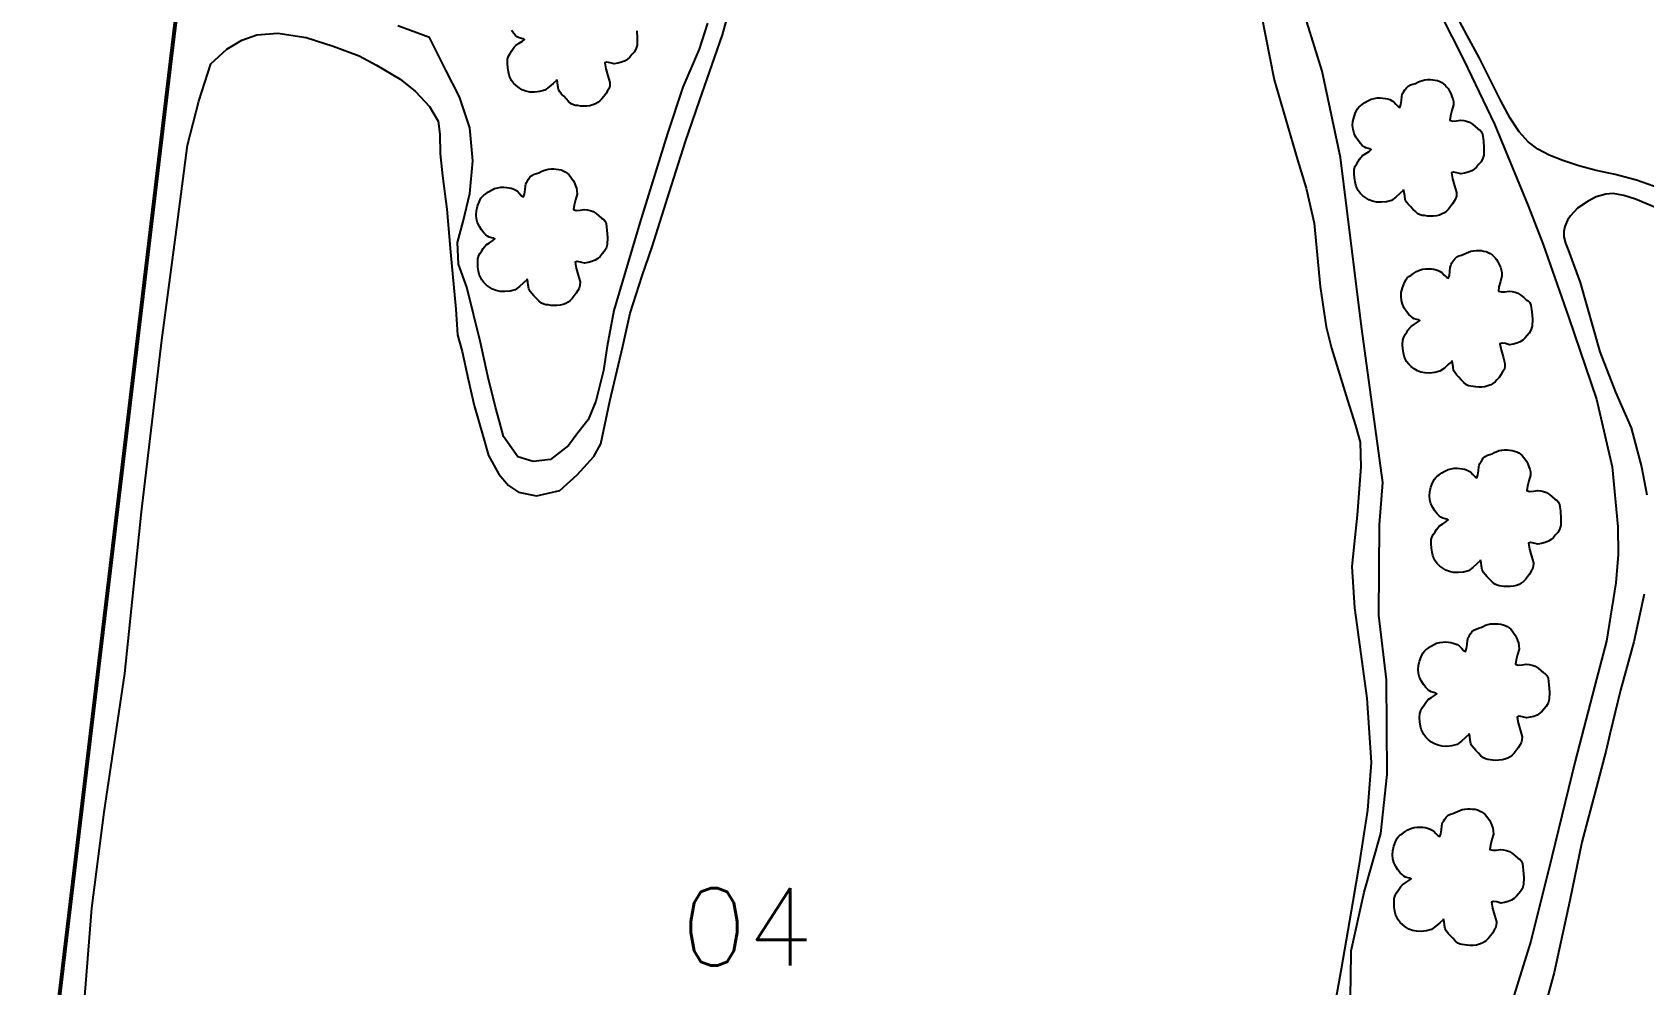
# Model space of a CAD drawing. Extents: x 744412 to 747562, y 7826855 to 7831310.
# Drawn here: x 745262.7 to 745670.4, y 7829217.5 to 7829458.4 of the extents above; entities that cross this region are included whole.
import ezdxf
from ezdxf.enums import TextEntityAlignment as Align

# ---------------------------------------------------------------- set-up
doc = ezdxf.new("R2010")
doc.units = 0
doc.header["$MEASUREMENT"] = 0
doc.linetypes.add('CONTINUO', pattern=[0])
for name, color, linetype in [('0114001002', 1, 'Continuous'), ('0114001002001', 5, 'Continuous'), ('0114001002004', 5, 'Continuous'), ('0114001002005', 5, 'Continuous'), ('CERCA', 56, 'CONTINUO'), ('TXT_NUMERO_TALHOES', 7, 'Continuous')]:
    doc.layers.add(name, color=color, linetype=linetype)
doc.layers.add('VEGETAÇÃO', color=3, linetype='Continuous', lineweight=25)
doc.styles.add('Simplex', font='simplex.shx')
doc.styles.get("Standard").update_dxf_attribs({"font": 'arial.ttf'})
doc.linetypes.add('CERCA_5000', pattern='A,25,-10,["+",Standard,S=8,R=45,X=-1.5,Y=-4.75],-4.5', length=39.5)

msp = doc.modelspace()

# ---------------------------------------------------------------- linework, layer by layer
at = {"layer": '0114001002'}
for points in [[(745299.67, 7829467.25), (745297.83, 7829452.04), (745256.09, 7829101.57)], [(745596.1, 7829211.22), (745596.27, 7829219.08), (745596.41, 7829226.07), (745599.67, 7829240.85), (745603.91, 7829255.71), (745605.48, 7829270.67), (745605.36, 7829294.62), (745603.39, 7829310.93), (745603.52, 7829333.79), (745604.4, 7829344.47), (745598.99, 7829383.9), (745593.67, 7829426.7), (745589.01, 7829448.48), (745583.23, 7829467.33)], [(745618.9, 7829463.13), (745624.9, 7829451.3), (745632.62, 7829435.08), (745641.17, 7829414.47), (745644.93, 7829404.7), (745651.46, 7829386.14), (745658.45, 7829365.57), (745662.38, 7829348.44), (745663.89, 7829333.26), (745663.93, 7829326.26), (745663.37, 7829319.11), (745661, 7829304.32), (745658.45, 7829294.76), (745653.07, 7829274.05), (745647.19, 7829249.78), (745641.8, 7829228.46), (745635.56, 7829208.41)], [(745433.55, 7829460.68), (745431.46, 7829454.11), (745427.29, 7829444.48), (745423.44, 7829432.77), (745416.39, 7829410.16), (745409.81, 7829388.02), (745408.16, 7829378.98), (745407.22, 7829372.78), (745405.25, 7829365.05), (745403.35, 7829360.31), (745400.73, 7829357.02), (745398.33, 7829353.82), (745393.82, 7829350.31), (745389.41, 7829349.81), (745385.5, 7829351.01), (745381.89, 7829356.12), (745380.91, 7829359.94), (745379.87, 7829363.54), (745377.98, 7829371.4), (745376.08, 7829379.93), (745372.6, 7829393.88), (745370.57, 7829399.72), (745370.25, 7829405.21), (745371.7, 7829410.52), (745373.41, 7829417.61), (745374.16, 7829425.8), (745373.41, 7829434.15), (745370.75, 7829442.04), (745367.34, 7829448.8), (745363.2, 7829456.99), (745355.14, 7829459.98)]]:
    msp.add_lwpolyline(points, dxfattribs=at)
at = {"layer": '0114001002001'}
msp.add_lwpolyline([(745674.34, 7829418.9), (745668.6, 7829420.97), (745663.2, 7829422.34), (745658.38, 7829423.43), (745654, 7829424.6), (745649.95, 7829425.93), (745646.51, 7829427.28), (745643.62, 7829428.79), (745641.13, 7829430.6), (745638.89, 7829433.16), (745636.6, 7829436.63), (745634.23, 7829441.02), (745631.67, 7829446.25), (745628.83, 7829451.84), (745625.76, 7829457.54), (745622.49, 7829463.48)], dxfattribs=at)
at = {"layer": '0114001002004'}
for points in [[(745275.38, 7829207.04), (745277.75, 7829236.82), (745280.89, 7829261.09), (745286.15, 7829296.21), (745290.32, 7829337.06), (745295.48, 7829380.49), (745299.01, 7829407.1), (745302, 7829429.76), (745304.85, 7829440.89), (745307.83, 7829450.4), (745311.91, 7829454.06), (745315.71, 7829456.37), (745319.51, 7829457.72), (745324.8, 7829458.13), (745331.99, 7829457.05), (745338.78, 7829454.87), (745345.43, 7829452.43), (745349.78, 7829449.99), (745355.75, 7829446.46), (745359.68, 7829443.34), (745363.21, 7829439.54), (745365.39, 7829435.87), (745365.79, 7829432.61), (745365.93, 7829427.59), (745366.47, 7829422.03), (745367.56, 7829413.61), (745368.51, 7829402.75), (745369.86, 7829388.36), (745370.27, 7829381.85), (745371.49, 7829377.64), (745372.99, 7829370.58), (745374.48, 7829363.93), (745376.65, 7829356.33), (745378.14, 7829351.31), (745380.72, 7829346.56), (745383.17, 7829343.71), (745385.75, 7829342.08), (745390.23, 7829341.13), (745396.2, 7829342.48), (745400.54, 7829346.42), (745404.75, 7829351.04), (745406.51, 7829354.29), (745408.82, 7829365.02), (745412.08, 7829379), (745413.98, 7829387.28), (745416.97, 7829396.78), (745419.54, 7829404.11), (745424.43, 7829419.58), (745427.96, 7829430.71), (745431.49, 7829441.03), (745437.33, 7829457.72), (745440.58, 7829469.67)], [(745573.61, 7829463.02), (745576.86, 7829446.32), (745582.84, 7829426.1), (745585.01, 7829418.9), (745587.04, 7829410.08), (745588.54, 7829394.06), (745590.03, 7829383.88), (745591.39, 7829378.45), (745595.46, 7829365.29), (745597.5, 7829358.91), (745598.63, 7829354.65), (745598.85, 7829348.46), (745597.9, 7829336.25), (745597.12, 7829329), (745596.59, 7829323.23), (745597.22, 7829312.76), (745600.35, 7829289.95), (745601.43, 7829273.67), (745600.48, 7829261.59), (745598.31, 7829247.47), (745596.82, 7829238.51), (745593.83, 7829221.41), (745591.25, 7829206.88)]]:
    msp.add_lwpolyline(points, dxfattribs=at)
at = {"layer": '0114001002005'}
for points in [[(745689.27, 7829407.4), (745668.35, 7829416.11), (745665.35, 7829417.11), (745662.7, 7829417.56), (745660.79, 7829417.38), (745658.38, 7829416.74), (745656.33, 7829415.61), (745653.68, 7829413.87), (745651.91, 7829411.91), (745651.08, 7829410.82), (745650.45, 7829409.27), (745650.22, 7829407.95), (745650.22, 7829406.58), (745650.62, 7829405.05), (745651.26, 7829403.35), (745654.32, 7829395.1), (745659.29, 7829377.53), (745663.3, 7829367.37), (745667.22, 7829358.34), (745669.86, 7829348.41), (745671.23, 7829341.39)], [(745670.5, 7829316.24), (745667.9, 7829304.21), (745664.49, 7829292), (745661.8, 7829280.84), (745660.89, 7829276.78), (745657.93, 7829265.62), (745654.74, 7829253.54), (745651.73, 7829238.78), (745647.76, 7829220.55), (745643.98, 7829206.65)]]:
    msp.add_lwpolyline(points, dxfattribs=at)
at = {"layer": 'CERCA', "linetype": 'CERCA_5000', "const_width": 1}
msp.add_lwpolyline([(745045.76, 7828681.7), (745342.25, 7828820.56), (745523.7, 7829006.56), (745256.09, 7829101.57), (745297.83, 7829452.04), (745305.95, 7829519.02), (745308.33, 7829520.31), (745314.66, 7829546.03), (745314.76, 7829560.03), (745321.8, 7829573.59), (745320.61, 7829586.87), (745318.84, 7829599.97), (745315.39, 7829616.44), (745311.36, 7829633.14)], dxfattribs=at)
at = {"layer": 'VEGETAÇÃO', "color": 94, "linetype": 'CONTINUO'}
for points in [[(745395.34, 7829446.18), (745394.48, 7829445.4), (745393.48, 7829444.51), (745392.35, 7829443.67), (745391.09, 7829443.33), (745389.8, 7829443.19), (745388.56, 7829443.24), (745387.56, 7829443.45), (745386.66, 7829443.81), (745385.86, 7829444.29), (745385.12, 7829444.85), (745384.47, 7829445.48), (745383.94, 7829446.17), (745383.58, 7829446.82), (745383.32, 7829447.53), (745383.15, 7829448.33), (745382.98, 7829449.39), (745382.9, 7829450.48), (745382.94, 7829451.52), (745383.2, 7829452.29), (745383.56, 7829452.95), (745383.97, 7829453.53), (745384.28, 7829454.06), (745384.63, 7829454.55), (745385.06, 7829455.02), (745385.9, 7829455.56), (745386.68, 7829456.07), (745387.24, 7829456.5), (745387, 7829456.68), (745386.49, 7829456.8), (745385.85, 7829456.94), (745385.41, 7829457.21), (745384.96, 7829457.57), (745384.49, 7829458.07), (745383.9, 7829458.81)], [(745415.62, 7829458.74), (745415.74, 7829456.88), (745415.7, 7829455.09), (745415.39, 7829454.08), (745414.94, 7829453.31), (745414.4, 7829452.71), (745413.89, 7829452.09), (745413.32, 7829451.56), (745412.66, 7829451.12), (745411.79, 7829450.78), (745410.87, 7829450.53), (745409.93, 7829450.39), (745408.93, 7829450.66), (745408.09, 7829450.8), (745407.53, 7829450.6), (745407.83, 7829449.12), (745408.32, 7829447.36), (745408.81, 7829445.63), (745408.78, 7829444.74), (745408.57, 7829444.07), (745408.23, 7829443.51), (745407.81, 7829442.79), (745407.32, 7829442.11), (745406.79, 7829441.48), (745406.3, 7829440.98), (745405.78, 7829440.56), (745405.21, 7829440.22), (745404.5, 7829439.96), (745403.74, 7829439.78), (745402.96, 7829439.67), (745402.18, 7829439.65), (745401.43, 7829439.7), (745400.73, 7829439.8), (745400.15, 7829439.87), (745399.6, 7829440.02), (745399.05, 7829440.28), (745398.4, 7829440.83), (745397.75, 7829441.48), (745397.14, 7829442.16), (745396.62, 7829442.7), (745396.18, 7829443.25), (745395.83, 7829443.86), (745395.69, 7829444.79), (745395.58, 7829445.69), (745395.43, 7829446.44)], [(745609.56, 7829418.34), (745608.7, 7829417.56), (745607.7, 7829416.67), (745606.58, 7829415.84), (745605.31, 7829415.49), (745604.02, 7829415.35), (745602.79, 7829415.4), (745601.78, 7829415.62), (745600.88, 7829415.98), (745600.08, 7829416.45), (745599.34, 7829417.01), (745598.7, 7829417.65), (745598.17, 7829418.33), (745597.8, 7829418.99), (745597.55, 7829419.7), (745597.37, 7829420.49), (745597.2, 7829421.55), (745597.13, 7829422.64), (745597.16, 7829423.68), (745597.42, 7829424.45), (745597.78, 7829425.11), (745598.19, 7829425.69), (745598.5, 7829426.22), (745598.85, 7829426.71), (745599.28, 7829427.18), (745600.12, 7829427.73), (745600.91, 7829428.23), (745601.47, 7829428.66), (745601.22, 7829428.84), (745600.72, 7829428.97), (745600.08, 7829429.11), (745599.63, 7829429.37), (745599.18, 7829429.74), (745598.71, 7829430.24), (745598.12, 7829430.97), (745597.56, 7829431.83), (745597.1, 7829432.78), (745596.85, 7829433.75), (745596.75, 7829434.76), (745596.81, 7829435.8), (745597.1, 7829436.94), (745597.5, 7829438.02), (745597.97, 7829438.95), (745598.32, 7829439.44), (745598.72, 7829439.78), (745599.19, 7829440.08), (745599.86, 7829440.57), (745600.62, 7829441.04), (745601.42, 7829441.44), (745602.21, 7829441.63), (745603, 7829441.73), (745603.76, 7829441.75), (745604.43, 7829441.72), (745605.05, 7829441.63), (745605.63, 7829441.48), (745606.13, 7829441.32), (745606.62, 7829441.09), (745607.1, 7829440.8), (745607.69, 7829440.16), (745608.25, 7829439.61), (745608.72, 7829439.35), (745608.96, 7829440.1), (745609.11, 7829441.09), (745609.21, 7829442.12), (745609.31, 7829442.57), (745609.44, 7829442.91), (745609.62, 7829443.22), (745609.95, 7829443.75), (745610.35, 7829444.27), (745610.83, 7829444.75), (745611.4, 7829445.02), (745612.01, 7829445.23), (745612.63, 7829445.41), (745613.21, 7829445.7), (745613.8, 7829445.97), (745614.39, 7829446.19), (745615.04, 7829446.31), (745615.71, 7829446.37), (745616.37, 7829446.38), (745617.02, 7829446.34), (745617.64, 7829446.25), (745618.24, 7829446.11), (745618.79, 7829445.89), (745619.3, 7829445.62), (745619.76, 7829445.31), (745620.17, 7829444.96), (745620.54, 7829444.56), (745620.89, 7829444.09), (745621.26, 7829443.49), (745621.59, 7829442.83), (745621.88, 7829442.13), (745622.11, 7829441.51), (745622.25, 7829440.8), (745622.27, 7829439.96), (745621.87, 7829438.59), (745621.51, 7829437.23), (745621.37, 7829436.1), (745622.07, 7829435.9), (745623.03, 7829435.97), (745624.08, 7829436.14), (745624.86, 7829436.05), (745625.6, 7829435.88), (745626.32, 7829435.6), (745627.08, 7829435.09), (745627.79, 7829434.52), (745628.43, 7829433.92), (745628.92, 7829433.65), (745629.31, 7829433.26), (745629.61, 7829432.58), (745629.85, 7829430.91), (745629.96, 7829429.05), (745629.92, 7829427.26), (745629.61, 7829426.24), (745629.16, 7829425.47), (745628.62, 7829424.87), (745628.11, 7829424.25), (745627.54, 7829423.72), (745626.88, 7829423.28), (745626.02, 7829422.94), (745625.09, 7829422.7), (745624.15, 7829422.55), (745623.15, 7829422.82), (745622.31, 7829422.97), (745621.76, 7829422.76), (745622.05, 7829421.29), (745622.54, 7829419.53), (745623.04, 7829417.79), (745623, 7829416.9), (745622.79, 7829416.23), (745622.45, 7829415.67), (745622.03, 7829414.95), (745621.54, 7829414.27), (745621.01, 7829413.65), (745620.53, 7829413.14), (745620, 7829412.72), (745619.43, 7829412.39), (745618.72, 7829412.12), (745617.96, 7829411.94), (745617.18, 7829411.83), (745616.41, 7829411.82), (745615.66, 7829411.87), (745614.95, 7829411.97), (745614.37, 7829412.03), (745613.82, 7829412.18), (745613.27, 7829412.44), (745612.62, 7829412.99), (745611.97, 7829413.64), (745611.36, 7829414.32), (745610.84, 7829414.86), (745610.4, 7829415.41), (745610.05, 7829416.02), (745609.92, 7829416.96), (745609.81, 7829417.86), (745609.65, 7829418.6)], [(745387.82, 7829395.75), (745386.96, 7829394.97), (745385.95, 7829394.08), (745384.83, 7829393.25), (745383.57, 7829392.9), (745382.28, 7829392.76), (745381.04, 7829392.81), (745380.03, 7829393.03), (745379.14, 7829393.38), (745378.34, 7829393.86), (745377.6, 7829394.42), (745376.95, 7829395.06), (745376.42, 7829395.74), (745376.06, 7829396.39), (745375.8, 7829397.1), (745375.63, 7829397.9), (745375.46, 7829398.96), (745375.38, 7829400.05), (745375.42, 7829401.09), (745375.68, 7829401.86), (745376.04, 7829402.52), (745376.45, 7829403.1), (745376.76, 7829403.63), (745377.11, 7829404.12), (745377.54, 7829404.59), (745378.38, 7829405.13), (745379.16, 7829405.64), (745379.72, 7829406.07), (745379.48, 7829406.25), (745378.97, 7829406.37), (745378.33, 7829406.51), (745377.89, 7829406.78), (745377.43, 7829407.15), (745376.96, 7829407.64), (745376.38, 7829408.38), (745375.82, 7829409.24), (745375.35, 7829410.18), (745375.1, 7829411.16), (745375, 7829412.17), (745375.06, 7829413.21), (745375.36, 7829414.35), (745375.76, 7829415.42), (745376.22, 7829416.36), (745376.58, 7829416.84), (745376.97, 7829417.19), (745377.45, 7829417.48), (745378.12, 7829417.97), (745378.87, 7829418.44), (745379.67, 7829418.84), (745380.47, 7829419.04), (745381.26, 7829419.14), (745382.01, 7829419.16), (745382.68, 7829419.13), (745383.31, 7829419.03), (745383.88, 7829418.89), (745384.39, 7829418.73), (745384.88, 7829418.5), (745385.36, 7829418.21), (745385.95, 7829417.56), (745386.5, 7829417.02), (745386.98, 7829416.76), (745387.22, 7829417.5), (745387.36, 7829418.5), (745387.47, 7829419.52), (745387.57, 7829419.97), (745387.7, 7829420.32), (745387.88, 7829420.63), (745388.2, 7829421.16), (745388.61, 7829421.68), (745389.09, 7829422.16), (745389.66, 7829422.43), (745390.26, 7829422.64), (745390.89, 7829422.82), (745391.47, 7829423.1), (745392.05, 7829423.37), (745392.65, 7829423.6), (745393.3, 7829423.72), (745393.96, 7829423.78), (745394.63, 7829423.78), (745395.27, 7829423.75), (745395.9, 7829423.66), (745396.5, 7829423.52), (745397.05, 7829423.3), (745397.55, 7829423.03), (745398.02, 7829422.71), (745398.43, 7829422.37), (745398.8, 7829421.97), (745399.15, 7829421.49), (745399.51, 7829420.9), (745399.85, 7829420.24), (745400.14, 7829419.54), (745400.36, 7829418.92), (745400.5, 7829418.21), (745400.52, 7829417.37), (745400.12, 7829415.99), (745399.76, 7829414.64), (745399.62, 7829413.5), (745400.33, 7829413.3), (745401.28, 7829413.37), (745402.33, 7829413.54), (745403.12, 7829413.46), (745403.86, 7829413.28), (745404.58, 7829413.01), (745405.34, 7829412.5), (745406.05, 7829411.92), (745406.69, 7829411.33), (745407.18, 7829411.06), (745407.57, 7829410.67), (745407.86, 7829409.99), (745408.1, 7829408.32), (745408.22, 7829406.46), (745408.18, 7829404.66), (745407.87, 7829403.65), (745407.42, 7829402.88), (745406.87, 7829402.28), (745406.37, 7829401.66), (745405.8, 7829401.13), (745405.14, 7829400.69), (745404.27, 7829400.35), (745403.35, 7829400.1), (745402.41, 7829399.96), (745401.41, 7829400.23), (745400.57, 7829400.38), (745400.01, 7829400.17), (745400.3, 7829398.69), (745400.8, 7829396.94), (745401.29, 7829395.2), (745401.25, 7829394.31), (745401.05, 7829393.64), (745400.71, 7829393.08), (745400.29, 7829392.36), (745399.8, 7829391.68), (745399.27, 7829391.05), (745398.78, 7829390.55), (745398.26, 7829390.13), (745397.69, 7829389.79), (745396.98, 7829389.53), (745396.22, 7829389.35), (745395.43, 7829389.24), (745394.66, 7829389.23), (745393.91, 7829389.28), (745393.2, 7829389.38), (745392.62, 7829389.44), (745392.08, 7829389.59), (745391.53, 7829389.85), (745390.88, 7829390.4), (745390.23, 7829391.05), (745389.61, 7829391.73), (745389.1, 7829392.27), (745388.66, 7829392.82), (745388.31, 7829393.43), (745388.17, 7829394.36), (745388.06, 7829395.27), (745387.91, 7829396.01)], [(745621.82, 7829375.12), (745620.96, 7829374.34), (745619.96, 7829373.44), (745618.84, 7829372.61), (745617.57, 7829372.27), (745616.28, 7829372.13), (745615.04, 7829372.18), (745614.04, 7829372.39), (745613.14, 7829372.75), (745612.34, 7829373.23), (745611.6, 7829373.79), (745610.95, 7829374.42), (745610.42, 7829375.11), (745610.06, 7829375.76), (745609.8, 7829376.47), (745609.63, 7829377.27), (745609.46, 7829378.33), (745609.38, 7829379.42), (745609.42, 7829380.46), (745609.68, 7829381.22), (745610.04, 7829381.89), (745610.45, 7829382.47), (745610.76, 7829383), (745611.11, 7829383.49), (745611.54, 7829383.96), (745612.38, 7829384.5), (745613.16, 7829385.01), (745613.72, 7829385.44), (745613.48, 7829385.62), (745612.97, 7829385.74), (745612.34, 7829385.88), (745611.89, 7829386.15), (745611.44, 7829386.51), (745610.97, 7829387.01), (745610.38, 7829387.75), (745609.82, 7829388.6), (745609.35, 7829389.55), (745609.1, 7829390.52), (745609.01, 7829391.53), (745609.06, 7829392.57), (745609.36, 7829393.72), (745609.76, 7829394.79), (745610.23, 7829395.72), (745610.58, 7829396.21), (745610.98, 7829396.56), (745611.45, 7829396.85), (745612.12, 7829397.34), (745612.88, 7829397.81), (745613.68, 7829398.21), (745614.47, 7829398.41), (745615.26, 7829398.51), (745616.01, 7829398.52), (745616.69, 7829398.49), (745617.31, 7829398.4), (745617.88, 7829398.26), (745618.39, 7829398.09), (745618.88, 7829397.87), (745619.36, 7829397.57), (745619.95, 7829396.93), (745620.5, 7829396.39), (745620.98, 7829396.13), (745621.22, 7829396.87), (745621.37, 7829397.86), (745621.47, 7829398.89), (745621.57, 7829399.34), (745621.7, 7829399.68), (745621.88, 7829400), (745622.21, 7829400.52), (745622.61, 7829401.05), (745623.09, 7829401.53), (745623.66, 7829401.8), (745624.27, 7829402), (745624.89, 7829402.19), (745625.47, 7829402.47), (745626.05, 7829402.74), (745626.65, 7829402.97), (745627.3, 7829403.09), (745627.97, 7829403.15), (745628.63, 7829403.15), (745629.28, 7829403.12), (745629.9, 7829403.03), (745630.5, 7829402.88), (745631.05, 7829402.67), (745631.55, 7829402.4), (745632.02, 7829402.08), (745632.43, 7829401.74), (745632.8, 7829401.33), (745633.15, 7829400.86), (745633.52, 7829400.27), (745633.85, 7829399.61), (745634.14, 7829398.91), (745634.37, 7829398.28), (745634.5, 7829397.58), (745634.52, 7829396.74), (745634.13, 7829395.36), (745633.77, 7829394), (745633.63, 7829392.87), (745634.33, 7829392.67), (745635.28, 7829392.74), (745636.34, 7829392.91), (745637.12, 7829392.82), (745637.86, 7829392.65), (745638.58, 7829392.37), (745639.34, 7829391.87), (745640.05, 7829391.29), (745640.69, 7829390.7), (745641.18, 7829390.43), (745641.57, 7829390.03), (745641.86, 7829389.36), (745642.1, 7829387.68), (745642.22, 7829385.82), (745642.18, 7829384.03), (745641.87, 7829383.02), (745641.42, 7829382.25), (745640.88, 7829381.65), (745640.37, 7829381.03), (745639.8, 7829380.5), (745639.14, 7829380.06), (745638.28, 7829379.72), (745637.35, 7829379.47), (745636.41, 7829379.33), (745635.41, 7829379.6), (745634.57, 7829379.74), (745634.02, 7829379.54), (745634.31, 7829378.06), (745634.8, 7829376.3), (745635.29, 7829374.57), (745635.26, 7829373.68), (745635.05, 7829373.01), (745634.71, 7829372.45), (745634.29, 7829371.73), (745633.8, 7829371.04), (745633.27, 7829370.42), (745632.78, 7829369.92), (745632.26, 7829369.5), (745631.69, 7829369.16), (745630.98, 7829368.9), (745630.22, 7829368.71), (745629.44, 7829368.61), (745628.66, 7829368.59), (745627.91, 7829368.64), (745627.21, 7829368.74), (745626.63, 7829368.81), (745626.08, 7829368.96), (745625.53, 7829369.22), (745624.88, 7829369.77), (745624.23, 7829370.41), (745623.62, 7829371.1), (745623.1, 7829371.63), (745622.66, 7829372.19), (745622.31, 7829372.8), (745622.17, 7829373.73), (745622.06, 7829374.63), (745621.91, 7829375.37)], [(745629.03, 7829324.69), (745628.17, 7829323.91), (745627.17, 7829323.02), (745626.05, 7829322.18), (745624.78, 7829321.84), (745623.49, 7829321.7), (745622.25, 7829321.75), (745621.25, 7829321.96), (745620.35, 7829322.32), (745619.55, 7829322.8), (745618.81, 7829323.36), (745618.17, 7829323.99), (745617.63, 7829324.68), (745617.27, 7829325.33), (745617.02, 7829326.04), (745616.84, 7829326.84), (745616.67, 7829327.9), (745616.59, 7829328.99), (745616.63, 7829330.03), (745616.89, 7829330.8), (745617.25, 7829331.46), (745617.66, 7829332.04), (745617.97, 7829332.57), (745618.32, 7829333.06), (745618.75, 7829333.53), (745619.59, 7829334.07), (745620.37, 7829334.58), (745620.94, 7829335.01), (745620.69, 7829335.19), (745620.18, 7829335.31), (745619.55, 7829335.45), (745619.1, 7829335.72), (745618.65, 7829336.08), (745618.18, 7829336.58), (745617.59, 7829337.32), (745617.03, 7829338.18), (745616.56, 7829339.12), (745616.31, 7829340.09), (745616.22, 7829341.11), (745616.27, 7829342.15), (745616.57, 7829343.29), (745616.97, 7829344.36), (745617.44, 7829345.29), (745617.79, 7829345.78), (745618.19, 7829346.13), (745618.66, 7829346.42), (745619.33, 7829346.91), (745620.09, 7829347.38), (745620.89, 7829347.78), (745621.68, 7829347.98), (745622.47, 7829348.08), (745623.22, 7829348.1), (745623.9, 7829348.06), (745624.52, 7829347.97), (745625.09, 7829347.83), (745625.6, 7829347.66), (745626.09, 7829347.44), (745626.57, 7829347.15), (745627.16, 7829346.5), (745627.72, 7829345.96), (745628.19, 7829345.7), (745628.43, 7829346.44), (745628.58, 7829347.44), (745628.68, 7829348.46), (745628.78, 7829348.91), (745628.91, 7829349.25), (745629.09, 7829349.57), (745629.42, 7829350.09), (745629.82, 7829350.62), (745630.3, 7829351.1), (745630.87, 7829351.37), (745631.48, 7829351.58), (745632.1, 7829351.76), (745632.68, 7829352.04), (745633.26, 7829352.31), (745633.86, 7829352.54), (745634.51, 7829352.66), (745635.18, 7829352.72), (745635.84, 7829352.72), (745636.49, 7829352.69), (745637.11, 7829352.6), (745637.71, 7829352.45), (745638.26, 7829352.24), (745638.77, 7829351.97), (745639.23, 7829351.65), (745639.64, 7829351.31), (745640.01, 7829350.9), (745640.36, 7829350.43), (745640.73, 7829349.84), (745641.06, 7829349.18), (745641.35, 7829348.48), (745641.58, 7829347.85), (745641.72, 7829347.15), (745641.74, 7829346.31), (745641.34, 7829344.93), (745640.98, 7829343.57), (745640.84, 7829342.44), (745641.54, 7829342.24), (745642.49, 7829342.31), (745643.55, 7829342.48), (745644.33, 7829342.4), (745645.07, 7829342.22), (745645.79, 7829341.94), (745646.55, 7829341.44), (745647.26, 7829340.86), (745647.9, 7829340.27), (745648.39, 7829340), (745648.78, 7829339.61), (745649.08, 7829338.93), (745649.31, 7829337.26), (745649.43, 7829335.39), (745649.39, 7829333.6), (745649.08, 7829332.59), (745648.63, 7829331.82), (745648.09, 7829331.22), (745647.58, 7829330.6), (745647.01, 7829330.07), (745646.35, 7829329.63), (745645.49, 7829329.29), (745644.56, 7829329.04), (745643.62, 7829328.9), (745642.62, 7829329.17), (745641.78, 7829329.31), (745641.23, 7829329.11), (745641.52, 7829327.63), (745642.01, 7829325.87), (745642.5, 7829324.14), (745642.47, 7829323.25), (745642.26, 7829322.58), (745641.92, 7829322.02), (745641.5, 7829321.3), (745641.01, 7829320.62), (745640.48, 7829319.99), (745639.99, 7829319.49), (745639.47, 7829319.07), (745638.9, 7829318.73), (745638.19, 7829318.47), (745637.43, 7829318.29), (745636.65, 7829318.18), (745635.88, 7829318.16), (745635.13, 7829318.21), (745634.42, 7829318.31), (745633.84, 7829318.38), (745633.29, 7829318.53), (745632.74, 7829318.79), (745632.09, 7829319.34), (745631.44, 7829319.99), (745630.83, 7829320.67), (745630.31, 7829321.21), (745629.87, 7829321.76), (745629.52, 7829322.37), (745629.38, 7829323.3), (745629.28, 7829324.2), (745629.12, 7829324.95)], [(745626.15, 7829280.74), (745625.29, 7829279.96), (745624.28, 7829279.07), (745623.16, 7829278.24), (745621.89, 7829277.89), (745620.61, 7829277.75), (745619.37, 7829277.8), (745618.36, 7829278.02), (745617.47, 7829278.38), (745616.67, 7829278.85), (745615.92, 7829279.42), (745615.28, 7829280.05), (745614.75, 7829280.74), (745614.39, 7829281.39), (745614.13, 7829282.1), (745613.96, 7829282.89), (745613.79, 7829283.95), (745613.71, 7829285.04), (745613.74, 7829286.08), (745614.01, 7829286.85), (745614.37, 7829287.51), (745614.78, 7829288.09), (745615.08, 7829288.62), (745615.43, 7829289.11), (745615.87, 7829289.58), (745616.7, 7829290.13), (745617.49, 7829290.63), (745618.05, 7829291.06), (745617.81, 7829291.24), (745617.3, 7829291.37), (745616.66, 7829291.51), (745616.22, 7829291.77), (745615.76, 7829292.14), (745615.29, 7829292.64), (745614.71, 7829293.37), (745614.15, 7829294.23), (745613.68, 7829295.18), (745613.43, 7829296.15), (745613.33, 7829297.16), (745613.39, 7829298.2), (745613.68, 7829299.34), (745614.09, 7829300.42), (745614.55, 7829301.35), (745614.91, 7829301.84), (745615.3, 7829302.19), (745615.77, 7829302.48), (745616.45, 7829302.97), (745617.2, 7829303.44), (745618, 7829303.84), (745618.8, 7829304.04), (745619.58, 7829304.13), (745620.34, 7829304.15), (745621.01, 7829304.12), (745621.63, 7829304.03), (745622.21, 7829303.88), (745622.72, 7829303.72), (745623.21, 7829303.5), (745623.69, 7829303.2), (745624.27, 7829302.56), (745624.83, 7829302.01), (745625.31, 7829301.75), (745625.54, 7829302.5), (745625.69, 7829303.49), (745625.79, 7829304.52), (745625.9, 7829304.97), (745626.02, 7829305.31), (745626.21, 7829305.62), (745626.53, 7829306.15), (745626.94, 7829306.68), (745627.42, 7829307.15), (745627.98, 7829307.42), (745628.59, 7829307.63), (745629.22, 7829307.81), (745629.8, 7829308.1), (745630.38, 7829308.37), (745630.98, 7829308.6), (745631.63, 7829308.72), (745632.29, 7829308.77), (745632.96, 7829308.78), (745633.6, 7829308.74), (745634.23, 7829308.65), (745634.83, 7829308.51), (745635.37, 7829308.3), (745635.88, 7829308.03), (745636.35, 7829307.71), (745636.75, 7829307.36), (745637.13, 7829306.96), (745637.48, 7829306.49), (745637.84, 7829305.89), (745638.18, 7829305.24), (745638.46, 7829304.54), (745638.69, 7829303.91), (745638.83, 7829303.2), (745638.85, 7829302.36), (745638.45, 7829300.99), (745638.09, 7829299.63), (745637.95, 7829298.5), (745638.66, 7829298.3), (745639.61, 7829298.37), (745640.66, 7829298.54), (745641.45, 7829298.45), (745642.19, 7829298.28), (745642.91, 7829298), (745643.66, 7829297.49), (745644.38, 7829296.92), (745645.02, 7829296.32), (745645.51, 7829296.05), (745645.9, 7829295.66), (745646.19, 7829294.98), (745646.43, 7829293.31), (745646.55, 7829291.45), (745646.51, 7829289.66), (745646.19, 7829288.64), (745645.74, 7829287.87), (745645.2, 7829287.27), (745644.7, 7829286.65), (745644.13, 7829286.12), (745643.47, 7829285.68), (745642.6, 7829285.34), (745641.67, 7829285.1), (745640.74, 7829284.96), (745639.74, 7829285.22), (745638.9, 7829285.37), (745638.34, 7829285.17), (745638.63, 7829283.69), (745639.13, 7829281.93), (745639.62, 7829280.19), (745639.58, 7829279.3), (745639.37, 7829278.63), (745639.03, 7829278.07), (745638.61, 7829277.35), (745638.13, 7829276.67), (745637.6, 7829276.05), (745637.11, 7829275.55), (745636.59, 7829275.13), (745636.01, 7829274.79), (745635.3, 7829274.52), (745634.55, 7829274.34), (745633.76, 7829274.23), (745632.99, 7829274.22), (745632.24, 7829274.27), (745631.53, 7829274.37), (745630.95, 7829274.44), (745630.4, 7829274.58), (745629.86, 7829274.84), (745629.21, 7829275.39), (745628.56, 7829276.04), (745627.94, 7829276.73), (745627.42, 7829277.26), (745626.99, 7829277.81), (745626.64, 7829278.43), (745626.5, 7829279.36), (745626.39, 7829280.26), (745626.24, 7829281)], [(745619.66, 7829233.92), (745618.8, 7829233.14), (745617.79, 7829232.24), (745616.67, 7829231.41), (745615.4, 7829231.07), (745614.12, 7829230.93), (745612.88, 7829230.98), (745611.87, 7829231.19), (745610.98, 7829231.55), (745610.18, 7829232.03), (745609.43, 7829232.59), (745608.79, 7829233.22), (745608.26, 7829233.91), (745607.9, 7829234.56), (745607.64, 7829235.27), (745607.47, 7829236.07), (745607.3, 7829237.12), (745607.22, 7829238.21), (745607.25, 7829239.26), (745607.52, 7829240.02), (745607.88, 7829240.69), (745608.29, 7829241.27), (745608.59, 7829241.8), (745608.94, 7829242.29), (745609.38, 7829242.76), (745610.22, 7829243.3), (745611, 7829243.81), (745611.56, 7829244.24), (745611.32, 7829244.41), (745610.81, 7829244.54), (745610.17, 7829244.68), (745609.73, 7829244.94), (745609.27, 7829245.31), (745608.8, 7829245.81), (745608.22, 7829246.55), (745607.66, 7829247.4), (745607.19, 7829248.35), (745606.94, 7829249.32), (745606.84, 7829250.33), (745606.9, 7829251.37), (745607.2, 7829252.51), (745607.6, 7829253.59), (745608.06, 7829254.52), (745608.42, 7829255.01), (745608.81, 7829255.36), (745609.28, 7829255.65), (745609.96, 7829256.14), (745610.71, 7829256.61), (745611.51, 7829257.01), (745612.31, 7829257.21), (745613.09, 7829257.31), (745613.85, 7829257.32), (745614.52, 7829257.29), (745615.14, 7829257.2), (745615.72, 7829257.06), (745616.23, 7829256.89), (745616.72, 7829256.67), (745617.2, 7829256.37), (745617.79, 7829255.73), (745618.34, 7829255.19), (745618.82, 7829254.93), (745619.05, 7829255.67), (745619.2, 7829256.66), (745619.3, 7829257.69), (745619.41, 7829258.14), (745619.53, 7829258.48), (745619.72, 7829258.79), (745620.04, 7829259.32), (745620.45, 7829259.85), (745620.93, 7829260.33), (745621.49, 7829260.6), (745622.1, 7829260.8), (745622.73, 7829260.99), (745623.31, 7829261.27), (745623.89, 7829261.54), (745624.49, 7829261.77), (745625.14, 7829261.89), (745625.8, 7829261.95), (745626.47, 7829261.95), (745627.11, 7829261.91), (745627.74, 7829261.83), (745628.34, 7829261.68), (745628.88, 7829261.47), (745629.39, 7829261.2), (745629.86, 7829260.88), (745630.26, 7829260.54), (745630.64, 7829260.13), (745630.99, 7829259.66), (745631.35, 7829259.07), (745631.69, 7829258.41), (745631.97, 7829257.71), (745632.2, 7829257.08), (745632.34, 7829256.38), (745632.36, 7829255.54), (745631.96, 7829254.16), (745631.6, 7829252.8), (745631.46, 7829251.67), (745632.17, 7829251.47), (745633.12, 7829251.54), (745634.17, 7829251.71), (745634.96, 7829251.62), (745635.7, 7829251.45), (745636.42, 7829251.17), (745637.17, 7829250.67), (745637.89, 7829250.09), (745638.53, 7829249.5), (745639.02, 7829249.23), (745639.41, 7829248.83), (745639.7, 7829248.16), (745639.94, 7829246.48), (745640.06, 7829244.62), (745640.02, 7829242.83), (745639.7, 7829241.82), (745639.25, 7829241.05), (745638.71, 7829240.45), (745638.21, 7829239.83), (745637.64, 7829239.3), (745636.98, 7829238.86), (745636.11, 7829238.52), (745635.19, 7829238.27), (745634.25, 7829238.13), (745633.25, 7829238.4), (745632.41, 7829238.54), (745631.85, 7829238.34), (745632.14, 7829236.86), (745632.64, 7829235.1), (745633.13, 7829233.36), (745633.09, 7829232.48), (745632.88, 7829231.8), (745632.54, 7829231.25), (745632.13, 7829230.53), (745631.64, 7829229.84), (745631.11, 7829229.22), (745630.62, 7829228.72), (745630.1, 7829228.3), (745629.52, 7829227.96), (745628.81, 7829227.7), (745628.06, 7829227.51), (745627.27, 7829227.41), (745626.5, 7829227.39), (745625.75, 7829227.44), (745625.04, 7829227.54), (745624.46, 7829227.61), (745623.92, 7829227.75), (745623.37, 7829228.02), (745622.72, 7829228.57), (745622.07, 7829229.21), (745621.45, 7829229.9), (745620.94, 7829230.43), (745620.5, 7829230.99), (745620.15, 7829231.6), (745620.01, 7829232.53), (745619.9, 7829233.43), (745619.75, 7829234.17)]]:
    msp.add_lwpolyline(points, dxfattribs=at)

# ---------------------------------------------------------------- texts
at = {"layer": 'TXT_NUMERO_TALHOES', "linetype": 'Continuous', "style": 'Simplex'}
msp.add_text('04', height=19.5, dxfattribs=at).set_placement((745443.54, 7829216.51), align=Align.BOTTOM_CENTER)

doc.saveas('drawing.dxf')
